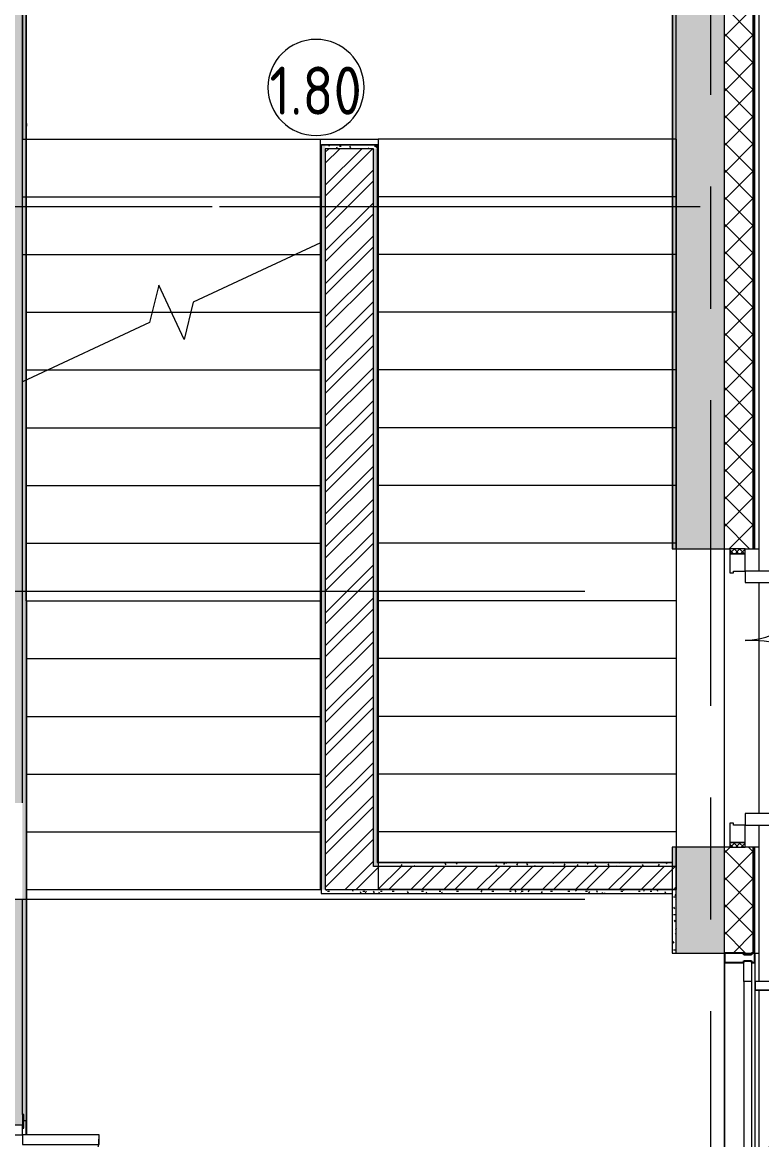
# Model space of a CAD drawing. Header units: millimetres. Extents: x 81494 to 296443, y -8553 to 29000.
# Drawn here: x 121430 to 125274, y 12150 to 17957 of the extents above; entities that cross this region are included whole.
import ezdxf

# ---------------------------------------------------------------- set-up
doc = ezdxf.new("R2010")
doc.units = ezdxf.units.MM
doc.linetypes.add('Осевая', pattern=[3175, 635, -476.25, 1587.5, -476.25])
for name, color, linetype, lineweight in [('A-AREA-IDEN', 7, 'Continuous', 9), ('A-DETL-GENF', 7, 'Continuous', 9), ('A-DOOR', 7, 'Continuous', 9), ('A-DOOR-FRAM-2', 7, 'Continuous', 9), ('A-GLAZ-CWMG', 7, 'Continuous', 9), ('A-GLAZ-CWMG-1', 7, 'Continuous', 25), ('A-WALL', 7, 'Continuous', 9), ('I-WALL', 7, 'Continuous', 9), ('S-STRS-1', 7, 'Continuous', 9), ('S-STRS-MBND', 7, 'Continuous', 9), ('Оси', 7, 'Continuous', 9), ('Оси-2', 7, 'Осевая', 9)]:
    doc.layers.add(name, color=color, linetype=linetype, lineweight=lineweight)
for name, color, linetype, lineweight, true_color in [('A-DOOR-1', 7, 'Continuous', 9, 0xc0c0c0), ('A-DOOR-FRAM-1', 7, 'Continuous', 9, 0xc0c0c0), ('A-WALL-1', 9, 'Continuous', 9, 0x808080), ('A-WALL-FNSH-1', 9, 'Continuous', 9, 0x808080)]:
    doc.layers.add(name, color=color, linetype=linetype, lineweight=lineweight, true_color=true_color)
doc.styles.add('GOST Common_1', font='GOST_Common.ttf', dxfattribs={"width": 0.9, "height": 250})
pattern_1 = [(45, (0, 0), (-57.024626, 57.024626), []), (45, (57.025, 0), (-57.024626, 57.024626), [100.806, -20.161, 3.353, -16.808])]
pattern_2 = [(45, (0, 0), (-85.53659, 85.53659), []), (45, (57.02, 0), (-85.53659, 85.53659), [])]
pattern_3 = [(0, (0, 0), (121.92, 30.48), [10.058, -81.382, 10.058, -81.382, -487.68]), (0, (0, 0), (121.92, 30.48), [-182.88, 10.058, -172.822, 10.058, -81.382, -213.36]), (0, (0, 0), (121.92, 30.48), [-457.2, 10.058, -50.902, 10.058, -142.342]), (120, (45.72, 15.24), (-87.356454, 90.345817), [10.058, -81.382, 10.058, -81.382, -487.68]), (120, (45.72, 15.24), (-87.356454, 90.345817), [-182.88, 10.058, -172.822, 10.058, -81.382, -213.36]), (120, (45.72, 15.24), (-87.356454, 90.345817), [-457.2, 10.058, -50.902, 10.058, -142.342]), (240, (60.96, 76.2), (-34.563546, -120.825817), [10.058, -81.382, 10.058, -81.382, -487.68]), (240, (60.96, 76.2), (-34.563546, -120.825817), [-182.88, 10.058, -172.822, 10.058, -81.382, -213.36]), (240, (60.96, 76.2), (-34.563546, -120.825817), [-457.2, 10.058, -50.902, 10.058, -142.342])]

# ---------------------------------------------------------------- blocks, each defined once
blk = doc.blocks.new('110_Дверь_СКБ_2Ст - Д-1_л_Лестничная клетка EIS60 2-32142534-План расстановки мебели и оборудования 1 этажа в осях 23_1-33')
at = {"layer": 'A-DOOR-1'}
for p, q in [((662.5, 1010), (612.5, 1010)), ((612.5, 1010), (612.5, 110)), ((662.5, 110), (662.5, 1010)), ((-637.5, 510), (-637.5, 110)), ((-587.5, 510), (-637.5, 510)), ((-587.5, 110), (-587.5, 510)), ((-637.5, 110), (-587.5, 110)), ((612.5, 110), (662.5, 110))]:
    blk.add_line(p, q, dxfattribs=at)
for centre, radius, start, end in [((662.5, 110), 900, 90, 180), ((-637.5, 110), 400, 360, 90)]:
    blk.add_arc(centre, radius, start, end, dxfattribs=at)
at = {"layer": 'A-DOOR-FRAM-1'}
for p, q in [((-672.5, 118), (-742.5, 118)), ((-742.5, 118), (-742.5, 110)), ((-672.5, 110), (-672.5, 118)), ((767.5, 118), (697.5, 118)), ((697.5, 118), (697.5, 110)), ((767.5, 110), (767.5, 118)), ((-742.5, 110), (-672.5, 110)), ((-637.5, 110), (-687.5, 110)), ((-687.5, 110), (-687.5, 30)), ((-637.5, 60), (-637.5, 110)), ((-627.5, 60), (-637.5, 60)), ((-627.5, 30), (-627.5, 60)), ((662.5, 60), (652.5, 60)), ((652.5, 60), (652.5, 30)), ((662.5, 110), (662.5, 60)), ((712.5, 110), (662.5, 110)), ((697.5, 110), (767.5, 110)), ((712.5, 30), (712.5, 110)), ((-687.5, 30), (-627.5, 30)), ((-672.5, 30), (-687.5, 30)), ((-687.5, 30), (-687.5, -110)), ((-672.5, -110), (-672.5, 30)), ((652.5, 30), (712.5, 30)), ((712.5, 30), (697.5, 30)), ((697.5, 30), (697.5, -110)), ((712.5, -110), (712.5, 30)), ((-672.5, -110), (-742.5, -110)), ((-742.5, -110), (-742.5, -118)), ((-687.5, -110), (-672.5, -110)), ((-672.5, -118), (-672.5, -110)), ((697.5, -110), (712.5, -110)), ((767.5, -110), (697.5, -110)), ((697.5, -110), (697.5, -118)), ((767.5, -118), (767.5, -110)), ((-742.5, -118), (-672.5, -118)), ((697.5, -118), (767.5, -118))]:
    blk.add_line(p, q, dxfattribs=at)
blk = doc.blocks.new('110_Дверь_СКБ_2Ст_Наружная - ДН-3_1_л__ Двухстворчатая 1200 х2900 из подвала EI30-23667726-План расстановки мебели и оборудования 1 этажа в осях 23_1-33')
at = {"layer": 'A-DOOR'}
h = blk.add_hatch(dxfattribs=at)
h.set_pattern_fill('FP_59', color=256, style=0, pattern_type=2)
h.set_pattern_definition([(135, (1526.41, 143.685), (-14.14214, -14.14214), []), (225, (1526.41, 143.685), (14.14214, -14.14214), [])])
h.paths.add_polyline_path([(794.5, -51), (794.5, 29), (769.5, 29), (769.5, -51)])
at = {"layer": 'A-DOOR-FRAM-2'}
h = blk.add_hatch(dxfattribs=at)
h.set_pattern_fill('FP_60', color=256, style=0, pattern_type=2)
h.set_pattern_definition([(45, (-596.384, 143.685), (-14.1421, 14.1421), []), (135, (-596.384, 143.685), (-14.1421, -14.1421), [])])
h.paths.add_polyline_path([(-730.5, 29), (-755.5, 29), (-755.5, -51), (-730.5, -51)])
at = {"layer": 'A-DOOR-1'}
for p, q in [((679.5, 989), (619.5, 989)), ((619.5, 989), (619.5, 29)), ((679.5, 29), (679.5, 989)), ((-640.5, 389), (-640.5, 29)), ((-580.5, 389), (-640.5, 389)), ((-580.5, 29), (-580.5, 389)), ((-640.5, 29), (-580.5, 29)), ((619.5, 29), (679.5, 29))]:
    blk.add_line(p, q, dxfattribs=at)
for centre, radius, start, end in [((679.5, 29), 960, 90, 180), ((-640.5, 29), 360, 0, 90)]:
    blk.add_arc(centre, radius, start, end, dxfattribs=at)
at = {"layer": 'A-DOOR-FRAM-1'}
for p, q in [((-730.5, 29), (-755.5, 29)), ((-755.5, 29), (-755.5, -51)), ((-640.5, 29), (-730.5, 29)), ((-730.5, 29), (-730.5, -51)), ((-730.5, -51), (-730.5, 29)), ((-640.5, -31), (-640.5, 29)), ((679.5, 29), (679.5, -31)), ((769.5, 29), (679.5, 29)), ((769.5, -51), (769.5, 29)), ((794.5, 29), (769.5, 29)), ((769.5, 29), (769.5, -51)), ((794.5, -51), (794.5, 29)), ((-755.5, -51), (-730.5, -51)), ((-730.5, -51), (-630.5, -51)), ((-630.5, -31), (-640.5, -31)), ((-630.5, -51), (-630.5, -31)), ((679.5, -31), (669.5, -31)), ((669.5, -31), (669.5, -51)), ((669.5, -51), (769.5, -51)), ((769.5, -51), (794.5, -51))]:
    blk.add_line(p, q, dxfattribs=at)
blk = doc.blocks.new('Прямоугольный импост - Импост структурный с накладкой - 160мм-18691760-План расстановки мебели и оборудования 1 этажа в осях 23_1-33')
at = {"layer": 'A-GLAZ-CWMG-1'}
for p, q in [((-50, 0), (-50, 17)), ((-50, 17), (0, 17)), ((-40, 0), (-50, 0)), ((-40, -40), (-40, 0)), ((0, 0), (-10, 0)), ((-10, 0), (-10, -40)), ((0, 17), (0, 0)), ((-50, -140), (-50, -40)), ((-50, -40), (-40, -40)), ((-10, -40), (0, -40)), ((0, -40), (0, -140)), ((0, -140), (-50, -140))]:
    blk.add_line(p, q, dxfattribs=at)
blk = doc.blocks.new('Дверь_Витражная_СКБ_2Ст - ВН-6-31912847-План расстановки мебели и оборудования 1 этажа в осях 23_1-33')
at = {"layer": 'A-DETL-GENF'}
for p, q in [((-715, -20), (-715, -17)), ((-715, -17), (-715, -20)), ((-607, -20), (-715, -20)), ((-715, -20), (-607, -20)), ((-598, -20), (-643, -20)), ((-643, -370), (-643, -20)), ((-598, -20), (-643, -20)), ((-643, -20), (-643, -370)), ((-607, -17), (-607, -20)), ((-607, -20), (-607, -17)), ((-598, -370), (-598, -20)), ((-598, -370), (-598, -20)), ((562, -20), (607, -20)), ((562, -884), (562, -20)), ((562, -20), (562, -884)), ((607, -20), (562, -20)), ((607, -17), (607, -20)), ((607, -17), (607, -20)), ((607, -884), (607, -20)), ((607, -884), (607, -20)), ((607, -20), (715, -20)), ((607, -20), (715, -20)), ((715, -20), (715, -17)), ((715, -20), (715, -17)), ((-643, -100), (-598, -100)), ((-633, -290), (-633, -100)), ((-589, -290), (-589, -100)), ((553, -804), (553, -100)), ((607, -100), (562, -100)), ((597, -804), (597, -100)), ((-643, -290), (-598, -290)), ((-643, -370), (-598, -370)), ((-643, -370), (-598, -370)), ((607, -804), (562, -804)), ((607, -884), (562, -884)), ((562, -884), (607, -884))]:
    blk.add_line(p, q, dxfattribs=at)
at = {"layer": 'A-DOOR-1'}
for p, q in [((-705, 40), (-607, 40)), ((-607, 40), (-607, 0)), ((607, 40), (705, 40)), ((607, 0), (607, 40)), ((-607, 0), (-705, 0)), ((-607, -370), (-607, -20)), ((705, 0), (607, 0)), ((607, -884), (607, -20))]:
    blk.add_line(p, q, dxfattribs=at)
for centre, radius, start, end in [((-607, -20), 350, 270, 0), ((607, -20), 864, 180, 270)]:
    blk.add_arc(centre, radius, start, end, dxfattribs=at)
blk = doc.blocks.new('Прямоугольный импост - Импост структурный с накладкой - 160мм-23689444-План расстановки мебели и оборудования 1 этажа в осях 23_1-33')
at = {"layer": 'A-GLAZ-CWMG'}
for p, q in [((125081, 13070), (125081, 11660)), ((125238, 13070), (125238, 11660)), ((125181, 12972), (125181, 11758)), ((125221, 12972), (125221, 11758))]:
    blk.add_line(p, q, dxfattribs=at)
blk = doc.blocks.new('Марка_Помещения - Номер-25198446-План расстановки мебели и оборудования 1 этажа в осях 23_1-33')
at = {"layer": 'A-AREA-IDEN'}
for start, end in [(360, 180), (180, 360)]:
    blk.add_arc((0, 0), 2.5, start, end, dxfattribs=at)

msp = doc.modelspace()

# ---------------------------------------------------------------- hatches: boundary and pattern name
at = {"layer": 'A-WALL'}
h = msp.add_hatch(dxfattribs=at)
h.set_pattern_fill('FP_5', color=256, style=0, pattern_type=2)
h.set_pattern_definition([(45, (0, 0), (-70.71068, 70.71068), []), (135, (0, 0), (-70.71068, -70.71068), [])])
h.paths.add_polyline_path([(125080, -250), (125230, -250), (125230, 7700), (125080, 7700), (125080, -100)])
h.paths.add_polyline_path([(125080, 8900), (125230, 8900), (125230, 10820), (125080, 10820), (125080, 9473.4)])
h.paths.add_polyline_path([(125108, 13120), (125230, 13120), (125230, 13670), (125080, 13670), (125080, 13120)])
h.paths.add_polyline_path([(125230, 15220), (125230, 21550), (125080, 21550), (125080, 15220), (125188, 15220)])
at = {"layer": 'I-WALL'}
h = msp.add_hatch(dxfattribs=at)
h.set_pattern_fill('FP_2', color=256, style=0, pattern_type=2)
h.set_pattern_definition(pattern_1)
h.paths.add_polyline_path([(124830, 10600), (125080, 10600), (125080, 10820), (124830, 10820)])
h.paths.add_polyline_path([(124830, 13120), (125080, 13120), (125080, 13670), (124830, 13670), (124830, 13450)])
h.paths.add_polyline_path([(125080, 15220), (125080, 21400), (124830, 21400), (124830, 15220)])
h = msp.add_hatch(dxfattribs=at)
h.set_pattern_fill('FP_67', color=256, style=0, pattern_type=2)
h.set_pattern_definition(pattern_3)
h.paths.add_polyline_path([(121450, 10600), (121450, 10800), (121438, 10800), (121438, 10770), (121430, 10770), (121430, 10600)])
h.paths.add_polyline_path([(121450, 12250), (121450, 18830), (121430, 18830), (121430.1, 12280), (121438, 12280), (121438, 12250)])
h = msp.add_hatch(dxfattribs=at)
h.set_pattern_fill('FP_67', color=256, style=0, pattern_type=2)
h.set_pattern_definition(pattern_3)
h.paths.add_polyline_path([(124830, 13570), (124830, 13670), (124810, 13670), (124810, 13570)])
h.paths.add_polyline_path([(124810, 15220), (124830, 15220), (124830, 18850), (124810, 18850), (124810, 16881.8)])
h = msp.add_hatch(dxfattribs=at)
h.set_pattern_fill('FP_2', color=256, style=0, pattern_type=2)
h.set_pattern_definition(pattern_1)
h.paths.add_polyline_path([(121430, 10380), (121430, 10825), (121210, 10825), (121210, 10380)])
h.paths.add_polyline_path([(121430, 12225), (121430, 13400), (121210, 13400), (121210, 12225), (121380, 12225)])
h.paths.add_polyline_path([(121222, 13900), (121430, 13900), (121430, 18600), (121210, 18600), (121210, 13900)])
h = msp.add_hatch(dxfattribs=at)
h.set_pattern_fill('FP_67', color=256, style=0, pattern_type=2)
h.set_pattern_definition(pattern_3)
h.paths.add_polyline_path([(122985, 13450), (123005, 13450), (123005, 17320), (122985, 17320), (122985, 14765.1)])
h = msp.add_hatch(dxfattribs=at)
h.set_pattern_fill('FP_67', color=256, style=0, pattern_type=2)
h.set_pattern_definition(pattern_3)
h.paths.add_polyline_path([(123255, 17300), (123275, 17300), (123275, 17320), (123005, 17320), (123005, 17300)])
h = msp.add_hatch(dxfattribs=at)
h.set_pattern_fill('FP_43', color=256, style=0, pattern_type=2)
h.set_pattern_definition(pattern_2)
h.paths.add_polyline_path([(123255, 13570), (123255, 17300), (123005, 17300), (123005, 13570)])
h = msp.add_hatch(dxfattribs=at)
h.set_pattern_fill('FP_67', color=256, style=0, pattern_type=2)
h.set_pattern_definition(pattern_3)
h.paths.add_polyline_path([(123255, 13570), (123275, 13570), (123275, 17300), (123255, 17300), (123255, 14765.1)])
h = msp.add_hatch(dxfattribs=at)
h.set_pattern_fill('FP_67', color=256, style=0, pattern_type=2)
h.set_pattern_definition(pattern_3)
h.paths.add_polyline_path([(124810, 13570), (124810, 13590), (123275, 13590), (123275, 13570), (124321.6, 13570)])
h = msp.add_hatch(dxfattribs=at)
h.set_pattern_fill('FP_43', color=256, style=0, pattern_type=2)
h.set_pattern_definition(pattern_2)
h.paths.add_polyline_path([(124830, 13450), (124830, 13570), (123005, 13570), (123005, 13450), (124321.6, 13450)])
h = msp.add_hatch(dxfattribs=at)
h.set_pattern_fill('FP_67', color=256, style=0, pattern_type=2)
h.set_pattern_definition(pattern_3)
h.paths.add_polyline_path([(124810, 13430), (124810, 13450), (122985, 13450), (122985, 13430), (124321.6, 13430)])
h = msp.add_hatch(dxfattribs=at)
h.set_pattern_fill('FP_67', color=256, style=0, pattern_type=2)
h.set_pattern_definition(pattern_3)
h.paths.add_polyline_path([(124810, 10620), (124830, 10620), (124830, 10821), (124810, 10820)])
h.paths.add_polyline_path([(124810, 13120), (124830, 13120), (124830, 13450), (124810, 13450), (124810, 13429)])

# ---------------------------------------------------------------- linework, layer by layer
at = {"layer": 'A-WALL'}
for p, q in [((125230, 15220), (125230, 21550)), ((125233, 15220), (125233, 21553)), ((125260, 21580), (125260, 15105)), ((125080, 8900), (125080, 21400)), ((121450, 17430.4), (121450, 18830)), ((124810, 18830), (124810, 15220)), ((123255, 17300), (123005, 17300)), ((123255, 13570), (123255, 17300)), ((123275, 17300), (123275, 13590)), ((125238, 15220), (125260, 15220)), ((125260, 15045), (125260, 13845)), ((125260, 13785), (125260, 12972)), ((125230, 13120), (125230, 13670)), ((125233, 13120), (125233, 13670)), ((125260, 13670), (125238, 13670)), ((123275, 13590), (124810, 13590)), ((122985, 13430), (124810, 13430)), ((125238, 13120), (125260, 13120)), ((125260, 12927), (125260, 11767))]:
    msp.add_line(p, q, dxfattribs=at)
at = {"layer": 'A-WALL-1'}
for p, q in [((124830, 15220), (124830, 18850)), ((121430, 13900), (121430, 18600)), ((121450, 14950), (121450, 17430.4)), ((123275, 17320), (122985, 17320)), ((123005, 17300), (123005, 13450)), ((124810, 15220), (125108, 15220)), ((125188, 15220), (125230, 15220)), ((125108, 13670), (124810, 13670)), ((124830, 13450), (124830, 13670)), ((125230, 13670), (125188, 13670)), ((124830, 13570), (123255, 13570)), ((123005, 13450), (124830, 13450)), ((124830, 13120), (124830, 13450)), ((121430, 12280), (121430, 13400)), ((124810, 13120), (125230, 13120)), ((121438, 12250), (121450, 12250))]:
    msp.add_line(p, q, dxfattribs=at)
at = {"layer": 'A-WALL-FNSH-1'}
for p, q in [((125238, 15220), (125238, 21558)), ((121451, 17430.4), (121451, 18829)), ((124809, 18829), (124809, 15220)), ((121450, 17430.4), (121451, 17430.4)), ((121451, 17416.8), (121450, 17416.8)), ((121451, 14950), (121451, 17416.8)), ((122984, 17321), (122984, 13430)), ((122985, 13429), (122985, 17320)), ((123275, 17320), (123275, 17300)), ((124809, 15220), (124810, 15220)), ((125230, 15220), (125238, 15220)), ((121450, 14950), (121450, 12250)), ((121451, 14950), (121450, 14950)), ((121450, 14944.3), (121451, 14944.3)), ((121451, 14944.3), (121451, 14950)), ((124810, 13670), (124809, 13670)), ((124809, 13670), (124809, 13120)), ((124810, 13120), (124810, 13670)), ((125238, 13670), (125230, 13670)), ((125238, 13120), (125238, 13670)), ((124810, 13591), (123275, 13591)), ((122985, 13429), (124810, 13429)), ((124809, 13120), (124810, 13120)), ((125230, 13120), (125238, 13120)), ((121450, 12225), (121451, 12225))]:
    msp.add_line(p, q, dxfattribs=at)
at = {"layer": 'I-WALL'}
for p, q in [((121451, 17430.4), (121451, 17416.8)), ((122984, 17321), (123276, 17321)), ((122985, 17321), (122985, 17320)), ((123276, 17320), (123275, 17320)), ((123276, 17321), (123276, 13590)), ((121451, 14944.3), (121451, 12175)), ((122984, 13429), (122984, 13430)), ((122984, 13430), (122985, 13430)), ((122985, 13429), (122984, 13429)), ((121451, 13150.5), (121450, 13150.5)), ((121451, 13150), (121450, 13150)), ((121450, 12175), (121450, 12250))]:
    msp.add_line(p, q, dxfattribs=at)
at = {"layer": 'S-STRS-1'}
for p, q in [((121450, 17350), (122980, 17350)), ((121450, 17350), (122980, 17350)), ((122980, 17350), (123280, 17350)), ((122980, 17050), (122980, 17350)), ((124810, 17350), (123280, 17350)), ((123280, 17350), (123280, 17050)), ((124810, 17350), (123280, 17350)), ((121450, 17050), (122980, 17050)), ((121450, 17050), (122980, 17050)), ((122980, 16811.4), (122980, 17050)), ((123280, 17050), (123280, 16750)), ((124810, 17050), (123280, 17050)), ((124810, 17050), (123280, 17050)), ((122980, 16750), (122980, 16811.4)), ((121450, 16750), (122848.4, 16750)), ((121450, 16750), (122848.4, 16750)), ((122848.4, 16750), (122980, 16750)), ((122848.4, 16750), (122980, 16750)), ((122980, 16450), (122980, 16750)), ((123280, 16750), (123280, 16450)), ((124810, 16750), (123280, 16750)), ((124810, 16750), (123280, 16750)), ((121450, 16450), (122104.6, 16450)), ((121450, 16450), (122104.6, 16450)), ((122104.6, 16450), (122205, 16450)), ((122104.6, 16450), (122205, 16450)), ((122205, 16450), (122305.4, 16450)), ((122205, 16450), (122305.4, 16450)), ((122305.4, 16450), (122980, 16450)), ((122305.4, 16450), (122980, 16450)), ((122980, 16150), (122980, 16450)), ((123280, 16450), (123280, 16150)), ((124810, 16450), (123280, 16450)), ((124810, 16450), (123280, 16450)), ((121450, 16150), (121561.6, 16150)), ((121450, 16150), (121561.6, 16150)), ((121561.6, 16150), (122980, 16150)), ((121561.6, 16150), (122980, 16150)), ((122980, 15850), (122980, 16150)), ((123280, 16150), (123280, 15850)), ((124810, 16150), (123280, 16150)), ((124810, 16150), (123280, 16150)), ((121450, 15850), (122980, 15850)), ((121450, 15850), (122980, 15850)), ((122980, 15550), (122980, 15850)), ((123280, 15850), (123280, 15550)), ((124810, 15850), (123280, 15850)), ((124810, 15850), (123280, 15850)), ((121450, 15550), (122980, 15550)), ((121450, 15550), (122980, 15550)), ((122980, 15250), (122980, 15550)), ((124810, 15550), (123280, 15550)), ((121450, 15250), (122980, 15250)), ((121450, 15250), (122980, 15250)), ((122980, 14950), (122980, 15250)), ((121450, 14950), (122980, 14950)), ((121450, 14950), (122980, 14950)), ((122980, 14650), (122980, 14950)), ((121450, 14650), (122980, 14650)), ((121450, 14650), (122980, 14650)), ((122980, 14350), (122980, 14650)), ((121450, 14350), (122980, 14350)), ((121450, 14350), (122980, 14350)), ((122980, 14050), (122980, 14350)), ((121450, 14050), (122980, 14050)), ((121450, 14050), (122980, 14050)), ((122980, 13750), (122980, 14050)), ((121450, 13750), (122980, 13750)), ((121450, 13750), (122980, 13750)), ((122980, 13450), (122980, 13750)), ((121450, 13450), (122980, 13450)), ((121450, 13450), (122980, 13450))]:
    msp.add_line(p, q, dxfattribs=at)
at = {"layer": 'S-STRS-MBND'}
for p, q in [((121430, 18850), (121430, 17350)), ((124830, 17350), (124830, 18850)), ((121430, 17350), (122980, 17350)), ((121430, 16750), (121430, 17350)), ((121430, 17350), (122980, 17350)), ((122980, 17350), (123280, 17350)), ((122980, 16811.4), (122980, 17350)), ((124830, 17350), (123280, 17350)), ((123280, 17350), (123280, 13450)), ((124830, 17350), (123280, 17350)), ((124830, 17350), (124830, 13450)), ((121430, 17050), (122980, 17050)), ((121430, 17050), (122980, 17050)), ((124830, 17050), (123280, 17050)), ((124830, 17050), (123280, 17050)), ((122980, 16811.4), (122318.3, 16502.8)), ((121430, 16750), (122848.4, 16750)), ((121430, 16750), (122848.4, 16750)), ((124830, 16750), (123280, 16750)), ((124830, 16750), (123280, 16750)), ((122139, 16591.6), (122091.7, 16397.2)), ((122271, 16308.4), (122139, 16591.6)), ((122318.3, 16502.8), (122271, 16308.4)), ((121450, 16450), (122104.6, 16450)), ((121450, 16450), (122104.6, 16450)), ((122205, 16450), (122305.4, 16450)), ((122205, 16450), (122305.4, 16450)), ((124830, 16450), (123280, 16450)), ((124830, 16450), (123280, 16450)), ((122091.7, 16397.2), (121430, 16088.6)), ((121450, 16150), (121561.6, 16150)), ((121450, 16150), (121561.6, 16150)), ((124830, 16150), (123280, 16150)), ((124830, 16150), (123280, 16150)), ((124830, 15850), (123280, 15850)), ((124830, 15850), (123280, 15850)), ((124830, 15550), (123280, 15550)), ((124830, 15550), (123280, 15550)), ((124830, 15250), (123280, 15250)), ((124830, 15250), (123280, 15250)), ((124830, 14950), (123280, 14950)), ((124830, 14950), (123280, 14950)), ((124830, 14650), (123280, 14650)), ((124830, 14650), (123280, 14650)), ((124830, 14350), (123280, 14350)), ((124830, 14350), (123280, 14350)), ((124830, 14050), (123280, 14050)), ((124830, 14050), (123280, 14050)), ((124830, 13750), (123280, 13750)), ((124830, 13750), (123280, 13750)), ((124830, 13450), (123280, 13450))]:
    msp.add_line(p, q, dxfattribs=at)
at = {"layer": 'Оси'}
for p, q in [((122455, 17000), (124955, 17000)), ((121855, 15000), (124355, 15000)), ((121855, 13400), (124355, 13400))]:
    msp.add_line(p, q, dxfattribs=at)
at = {"layer": 'Оси-2'}
for p, q in [((125010, 593.7), (125010, 19415.1)), ((84793.9, 17000), (122455, 17000)), ((84793.9, 15000), (121855, 15000)), ((84793.9, 13400), (121855, 13400))]:
    msp.add_line(p, q, dxfattribs=at)

# ---------------------------------------------------------------- block references
at = {"layer": 'A-AREA-IDEN', "xscale": 99.99999999999993, "yscale": 99.99999999999993, "zscale": 99.99999999999993}
msp.add_blockref('Марка_Помещения - Номер-25198446-План расстановки мебели и оборудования 1 этажа в осях 23_1-33', (122957.2, 17618.3), dxfattribs=at)
at = {"layer": 'A-DOOR-1'}
for name, p, rotation in [('110_Дверь_СКБ_2Ст_Наружная - ДН-3_1_л__ Двухстворчатая 1200 х2900 из подвала EI30-23667726-План расстановки мебели и оборудования 1 этажа в осях 23_1-33', (125159, 14464.5), 269.9999999999999), ('Дверь_Витражная_СКБ_2Ст - ВН-6-31912847-План расстановки мебели и оборудования 1 этажа в осях 23_1-33', (125221, 12365), 89.99999999999957), ('110_Дверь_СКБ_2Ст - Д-1_л_Лестничная клетка EIS60 2-32142534-План расстановки мебели и оборудования 1 этажа в осях 23_1-33', (121320, 11537.5), 269.9999999999999)]:
    msp.add_blockref(name, p, dxfattribs=dict(at, rotation=rotation))
at = {"layer": 'A-GLAZ-CWMG', "extrusion": (0, 0, -1), "rotation": 90.00000000000044}
msp.add_blockref('Прямоугольный импост - Импост структурный с накладкой - 160мм-18691760-План расстановки мебели и оборудования 1 этажа в осях 23_1-33', (-125221, 13120), dxfattribs=at)
at = {"layer": 'A-GLAZ-CWMG'}
msp.add_blockref('Прямоугольный импост - Импост структурный с накладкой - 160мм-23689444-План расстановки мебели и оборудования 1 этажа в осях 23_1-33', (0, 0), dxfattribs=at)

# ---------------------------------------------------------------- texts
at = {"layer": 'A-AREA-IDEN', "insert": (122715.3, 17726.8), "char_height": 250, "width": 606.076, "attachment_point": 1, "style": 'GOST Common_1'}
msp.add_mtext('1.80', dxfattribs=at)

doc.saveas('drawing.dxf')
